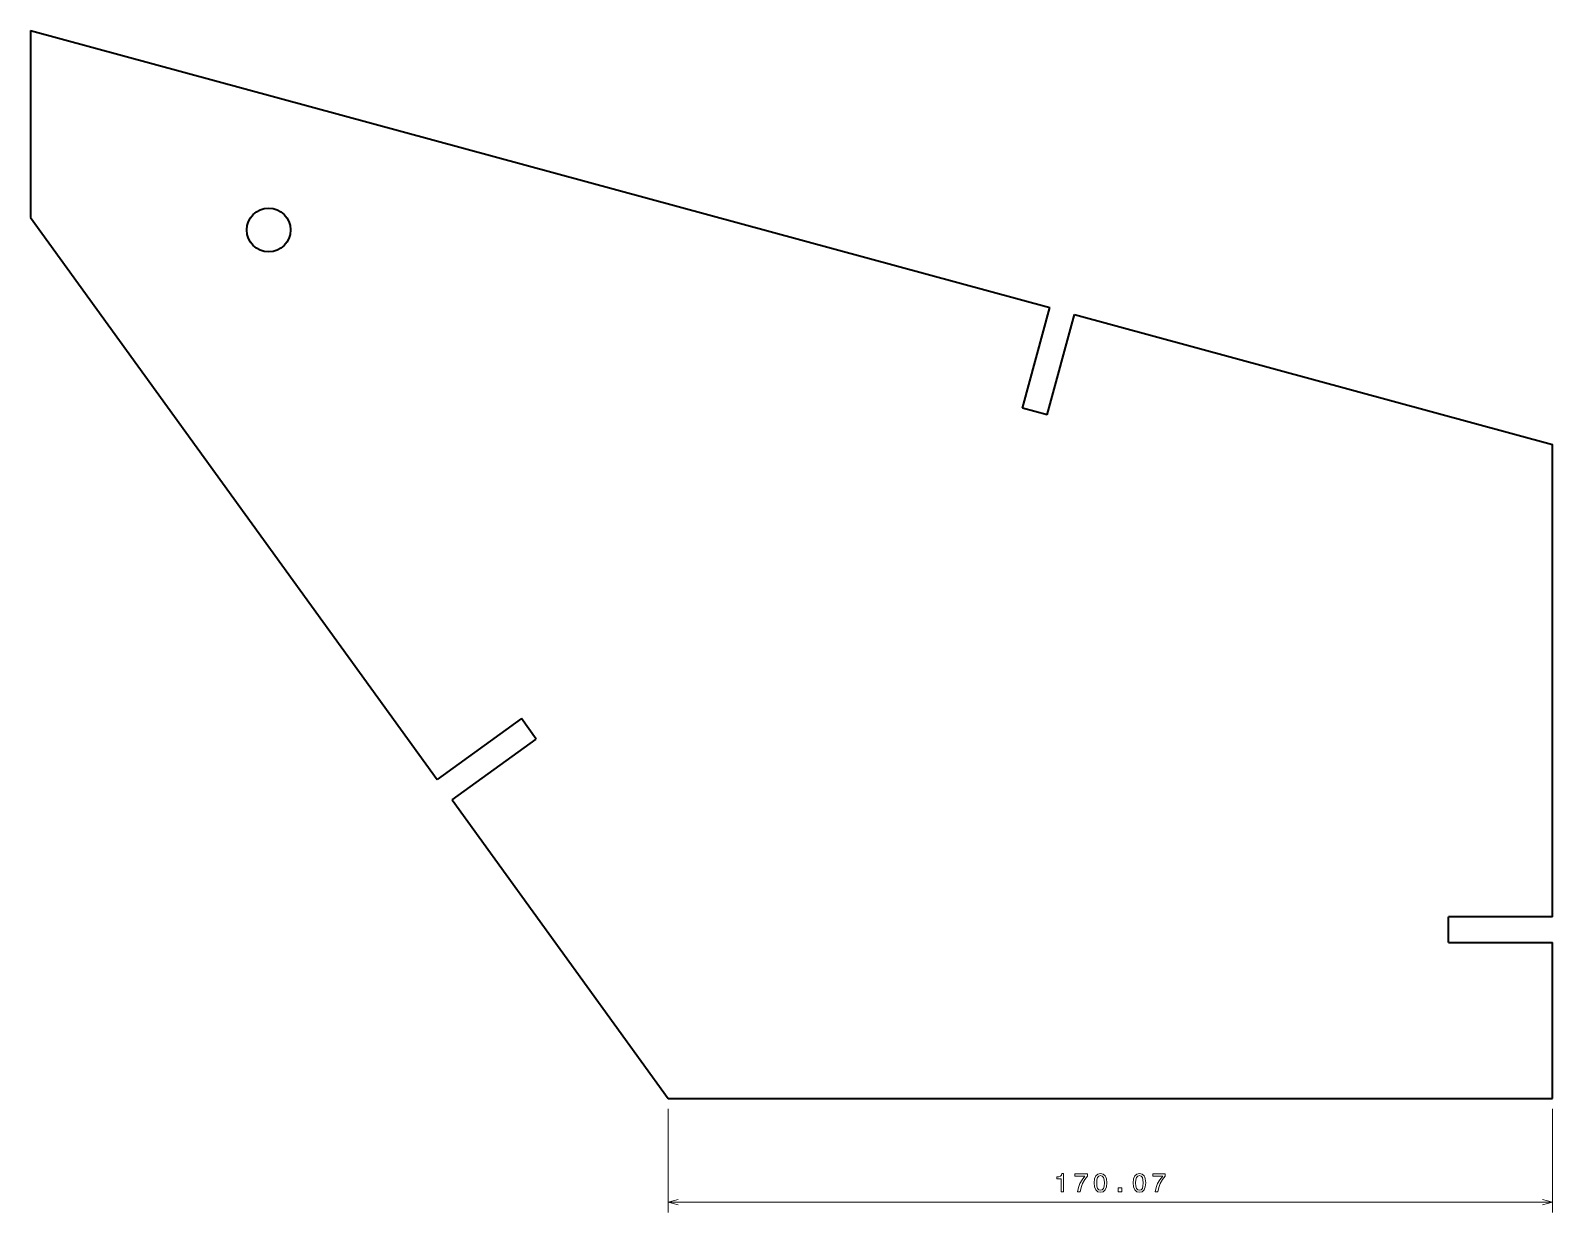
# Model space of a CAD drawing. Extents: x 51 to 344, y 28 to 256.
import ezdxf

# ---------------------------------------------------------------- set-up
doc = ezdxf.new("R2010")
doc.units = 0

msp = doc.modelspace()

# ---------------------------------------------------------------- linework, layer by layer
at = {"color": 7, "lineweight": 35}
for p, q in [((51.106415, 255.737488), (51.106415, 219.779114)), ((51.106415, 255.737488), (247.098145, 202.439972)), ((51.106415, 219.779114), (129.292007, 111.74826)), ((241.849976, 183.140808), (247.098145, 202.439972)), ((251.826431, 201.154144), (343.755188, 176.155273)), ((343.755188, 85.306488), (343.755188, 176.155273)), ((145.493958, 123.474182), (129.292007, 111.74826)), ((132.164856, 107.778778), (148.366806, 119.5047)), ((132.164856, 107.778778), (173.687149, 50.406494)), ((343.755188, 85.306488), (323.755188, 85.306488)), ((323.755188, 80.406494), (343.755188, 80.406494)), ((343.755188, 50.406494), (343.755188, 80.406494)), ((173.687149, 50.406494), (343.755188, 50.406494))]:
    msp.add_line(p, q, dxfattribs=at)
at = {"color": 7, "lineweight": 35, "ltscale": 0.5}
msp.add_line((246.578278, 181.855011), (251.826431, 201.154144), dxfattribs=at)
at = {"color": 7, "lineweight": 35, "ltscale": 0.1225}
for p, q in [((246.578278, 181.855011), (241.849976, 183.140808)), ((148.366806, 119.5047), (145.493958, 123.474182)), ((323.755188, 80.406494), (323.755188, 85.306488))]:
    msp.add_line(p, q, dxfattribs=at)
at = {"color": 7, "lineweight": 13, "ltscale": 0.498719}
for p, q in [((173.687149, 48.406494), (173.687149, 28.457748)), ((343.755188, 48.406494), (343.755188, 28.457748))]:
    msp.add_line(p, q, dxfattribs=at)
at = {"color": 7, "lineweight": 13}
msp.add_line((173.687149, 30.457748), (343.755188, 30.457748), dxfattribs=at)
for points in [[(249.290329, 32.457748), (249.749268, 32.457748), (249.749268, 35.982971), (249.406326, 35.982971), (249.315552, 35.675323), (249.133987, 35.468552), (248.856613, 35.347519), (248.473328, 35.307175), (248.473328, 34.949097), (249.290329, 34.949097)], [(252.416122, 32.457748), (252.925491, 32.457748), (253.091919, 33.289886), (253.384415, 34.066544), (253.797974, 34.78772), (254.337585, 35.463516), (254.337585, 35.882095), (251.937012, 35.882095), (251.937012, 35.423172), (253.853439, 35.423172), (253.298676, 34.742325), (252.880096, 34.031235), (252.587585, 33.27475)], [(255.637726, 34.167404), (255.713379, 33.37561), (255.950409, 32.810776), (256.328644, 32.467834), (256.853149, 32.356888), (257.37262, 32.467834), (257.750854, 32.810776), (257.982849, 33.37561), (258.063538, 34.167404), (257.982849, 34.954147), (257.887024, 35.26683), (257.750854, 35.524033), (257.37262, 35.866974), (256.853149, 35.982971), (256.328644, 35.866974), (255.950409, 35.518982), (255.713379, 34.954147)], [(256.121887, 34.167404), (256.162231, 34.777634), (256.2883, 35.2164), (256.515259, 35.473602), (256.853149, 35.564377), (257.186005, 35.473602), (257.412964, 35.2164), (257.539032, 34.777634), (257.579376, 34.167404), (257.539032, 33.552124), (257.412964, 33.113373), (257.186005, 32.856171), (256.853149, 32.770432), (256.515259, 32.856171), (256.2883, 33.113373), (256.162231, 33.552124)], [(263.109772, 34.167404), (263.185425, 33.37561), (263.422455, 32.810776), (263.80069, 32.467834), (264.325195, 32.356888), (264.844666, 32.467834), (265.2229, 32.810776), (265.454895, 33.37561), (265.535583, 34.167404), (265.454895, 34.954147), (265.35907, 35.26683), (265.2229, 35.524033), (264.844666, 35.866974), (264.325195, 35.982971), (263.80069, 35.866974), (263.422455, 35.518982), (263.185425, 34.954147)], [(263.593933, 34.167404), (263.634277, 34.777634), (263.760345, 35.2164), (263.987305, 35.473602), (264.325195, 35.564377), (264.658051, 35.473602), (264.88501, 35.2164), (265.011078, 34.777634), (265.051422, 34.167404), (265.011078, 33.552124), (264.88501, 33.113373), (264.658051, 32.856171), (264.325195, 32.770432), (263.987305, 32.856171), (263.760345, 33.113373), (263.634277, 33.552124)], [(267.360199, 32.457748), (267.869568, 32.457748), (268.036011, 33.289886), (268.328522, 34.066544), (268.742065, 34.78772), (269.281677, 35.463516), (269.281677, 35.882095), (266.881104, 35.882095), (266.881104, 35.423172), (268.797546, 35.423172), (268.242767, 34.742325), (267.824188, 34.031235), (267.531677, 33.27475)], [(260.24118, 32.457748), (260.937164, 32.457748), (260.937164, 33.209183), (260.24118, 33.209183)]]:
    msp.add_lwpolyline(points, close=True, dxfattribs=at)
for points in [[(175.618988, 30.975388), (173.687149, 30.457748), (175.618988, 29.940109)], [(341.823334, 29.940109), (343.755188, 30.457748), (341.823334, 30.975388)]]:
    msp.add_lwpolyline(points, dxfattribs=at)
at = {"color": 7, "lineweight": 35}
msp.add_circle((96.906418, 217.374847), 4.2, dxfattribs=at)

doc.saveas('drawing.dxf')
